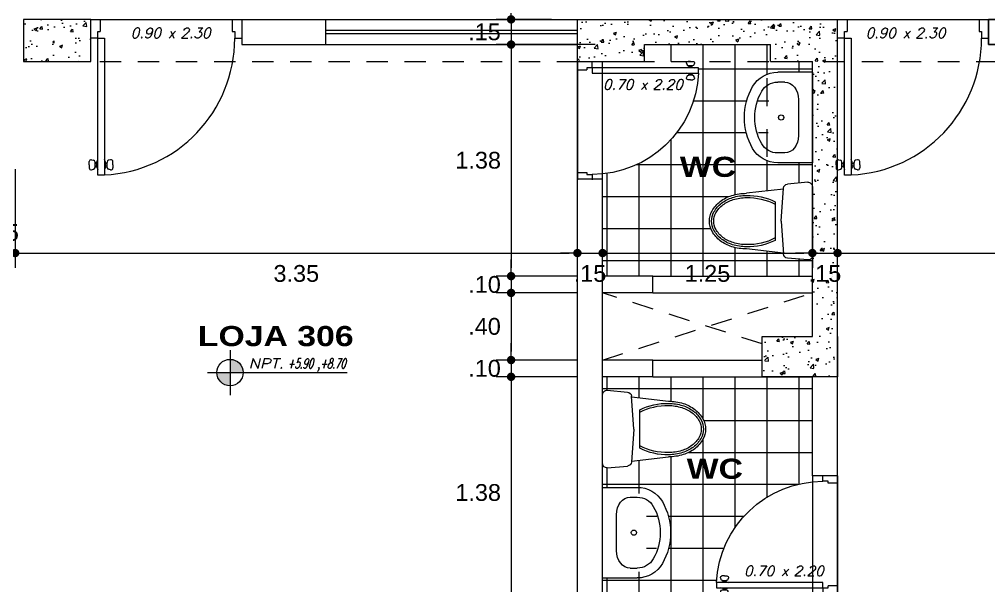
# Model space of a CAD drawing. Header units: millimetres. Extents: x 2178 to 2304, y 1220 to 1359.
# Drawn here: x 2196.1 to 2201.88, y 1232.67 to 1236.05 of the extents above; entities that cross this region are included whole.
import ezdxf
from ezdxf.enums import TextEntityAlignment as Align

# ---------------------------------------------------------------- set-up
doc = ezdxf.new("R2010")
doc.units = ezdxf.units.MM
doc.linetypes.add('HIDDEN', pattern=[9.524999999999999, 6.35, -3.175])
doc.layers.get('0').update_dxf_attribs({"lineweight": 0})
for name, color, linetype, lineweight in [('carpinteria', 12, 'Continuous', 5), ('COTAS', 40, 'Continuous', 20), ('Mobiliario', 52, 'Continuous', 5), ('pisos....', 8, 'Continuous', 5), ('PLUMA 1', 46, 'Continuous', 13), ('PLUMA 7', 10, 'Continuous', 0), ('PLUMA4', 160, 'Continuous', 40), ('PROY', 13, 'HIDDEN', 13), ('TEXTO', 5, 'Continuous', 18), ('TEXTOS', 42, 'Continuous', 13)]:
    doc.layers.add(name, color=color, linetype=linetype, lineweight=lineweight)
doc.styles.add('ARIAL', font='arial.ttf')
doc.styles.add('ARIAL-N', font='arialbd.ttf')
doc.styles.add('SIMPLEX', font='simplex.shx', dxfattribs={"width": 1.2, "oblique": 15})
doc.dimstyles.new('RPM 50', dxfattribs={"dimtxt": 0.1, "dimasz": 0.05, "dimexe": 0.08849999999999973, "dimexo": 0.1535, "dimgap": 0.07099999999999997, "dimtad": 2, "dimtih": 1, "dimtoh": 1, "dimzin": 4, "dimdsep": 46, "dimtxsty": 'ARIAL', "dimblk": 'DOT', "dimcen": 0.4, "dimdle": 0.25, "dimclrd": 8, "dimclre": 8, "dimclrt": 9, "dimadec": 0, "dimazin": 0, "dimtfac": 1, "dimtix": 1, "dimtmove": 0, "dimatfit": 3, "dimldrblk": 'DOT', "dimfxl": 0, "dimlwd": 0, "dimlwe": 0, "dimarcsym": 0})
pattern_1 = [(0, (1020.219781144359, -525.2275111259783), (0, 0.1905), []), (90, (1020.219781144359, -525.2275111259783), (-0.1905, 1.166437552015814e-17), [])]

# ---------------------------------------------------------------- blocks, each defined once
blk = doc.blocks.new('puerta de 0.80')
for p, q in [((0, 0.7578726278069325), (0, 0.8078726278070008)), ((0, 0.05787262780700075), (0, 0.8078726278070008)), ((0.06500000000005457, 0.7578726278069325), (0.06500000000005457, 0.770372627806978)), ((0.06500000000005457, 0.770372627806978), (0.1000000000000227, 0.770372627806978)), ((0.1000000000000227, 0.770372627806978), (0.1000000000000227, 0.8078726278070008)), ((0, 0.7578726278069325), (0.06500000000005457, 0.7578726278069325)), ((0.743372223558481, 0.1131570363396577), (0.7462233707656196, 0.1025164101029077)), ((0.7699992280930701, 0.1257452267906274), (0.753031481821381, 0.1257452267906274)), ((0.7699992280930701, 0.1257452267906274), (0.7869669743646455, 0.1257452267906274)), ((0.7966262326275455, 0.1131570363396577), (0.7937750854204069, 0.1025164101029077)), ((0, 0.007872627806932542), (0, 0.05787262780700075)), ((0, 0.05787262780700075), (0.06500000000005457, 0.05787262780700075)), ((0.06500000000005457, 0.04537262780695528), (0.06500000000005457, 0.05787262780700075)), ((0.1000000000000227, 0.08037262780703713), (0.8250000000000455, 0.08037262780703713)), ((0.1000000000000227, 0.04537262780695528), (0.1000000000000227, 0.08037262780703713)), ((0.7820575276252839, 0.09510460055400927), (0.7558826290285197, 0.09510460055400927)), ((0.7558826290285197, 0.09510460055400927), (0.7579409285608563, 0.09510460055400927)), ((0.7820575276252839, 0.08545825626470105), (0.7558826290285197, 0.08545825626470105)), ((0.762940928560738, 0.09010460055401381), (0.762940928560738, 0.08545825626470105)), ((0.7770575276252885, 0.09010460055401381), (0.7770575276252885, 0.08545825626470105)), ((0.7841158271576205, 0.09510460055400927), (0.7820575276252839, 0.09510460055400927)), ((0.8250000000000455, 0.08037262780703713), (0.8250000000000455, 0.04537262780695528)), ((0.1000000000000227, 0.04537262780695528), (0.06500000000005457, 0.04537262780695528)), ((0.8250000000000455, 0.04537262780695528), (0.1000000000000227, 0.04537262780695528)), ((0.1000000000000227, 0.04537262780695528), (0.1000000000000227, 0.007872627806932542)), ((0.743372223558481, 0.01258821927433473), (0.7462233707656196, 0.02322884551108473)), ((0.7699992280930701, 2.882325134123676e-08), (0.753031481821381, 2.882325134123676e-08)), ((0.7820575276252839, 0.04028699934929136), (0.7558826290285197, 0.04028699934929136)), ((0.7820575276252839, 0.03064065505998315), (0.7558826290285197, 0.03064065505998315)), ((0.7558826290285197, 0.03064065505998315), (0.7579409285608563, 0.03064065505998315)), ((0.762940928560738, 0.0356406550599786), (0.762940928560738, 0.04028699934929136)), ((0.7699992280930701, 2.882325134123676e-08), (0.7869669743646455, 2.882325134123676e-08)), ((0.8250000000000455, 0.04537262780695528), (0.7720000000000482, 0.04537262780695528)), ((0.7770575276252885, 0.0356406550599786), (0.7770575276252885, 0.04028699934929136)), ((0.7841158271576205, 0.03064065505998315), (0.7820575276252839, 0.03064065505998315)), ((0.7966262326275455, 0.01258821927433473), (0.7937750854204069, 0.02322884551108473))]:
    blk.add_line(p, q)
at = {"linetype": 'Continuous', "lineweight": 0}
for p, q in [((0.7558826290285197, 0.08545825626470105), (0.7419099796773025, 0.08037262780692345)), ((0.7820575276252839, 0.08545825626470105), (0.796030176976501, 0.08037262780692345)), ((0.7558826290285197, 0.04028699934929136), (0.7419099796773025, 0.04537262780695528)), ((0.7820575276252839, 0.04028699934929136), (0.796030176976501, 0.04537262780695528))]:
    blk.add_line(p, q, dxfattribs=at)
for centre, radius, start, end in [((0.1000000000000227, 0.04537262780695528), 0.725, 2.767078666097358, 90), ((0.753031481821381, 0.1157452267906365), 0.01, 90, 195.0000000000087), ((0.7869669743646455, 0.1157452267906365), 0.01, 344.9999999999912, 90), ((0.7558826290285197, 0.1051046005540002), 0.01, 195.0000000001698, 270), ((0.7579409285607426, 0.09010460055401381), 0.005, 0, 90), ((0.7820575276252839, 0.09010460055401381), 0.005, 90, 180), ((0.7841158271575068, 0.1051046005540002), 0.01, 270, 344.9999999998302), ((0.753031481821381, 0.01000002882324225), 0.01, 164.9999999999913, 270), ((0.7558826290285197, 0.02064065505999224), 0.01, 90, 164.9999999998302), ((0.7579409285607426, 0.0356406550599786), 0.005, 270, 0), ((0.7820575276252839, 0.0356406550599786), 0.005, 180, 270), ((0.7841158271575068, 0.02064065505999224), 0.01, 15.00000000016984, 90), ((0.7869669743646455, 0.01000002882324225), 0.01, 270, 15.00000000000872)]:
    blk.add_arc(centre, radius, start, end)
blk = doc.blocks.new('P')
at = {"style": 'SIMPLEX', "oblique": 15}
blk.add_text('x', height=0.06, dxfattribs=at).set_placement((-0.01697368369676155, 0.0255492955629677))
blk.add_attdef('L', text='', height=0.06, dxfattribs=at).set_placement((-0.057659880294743, 0.02554929556297481), align=Align.RIGHT)
blk.add_attdef('H', (0.05806964743619147, 0.02554929556297481), '', height=0.06, dxfattribs=at)
blk = doc.blocks.new('LAVATORIO')
at = {"layer": 'PLUMA 1', "linetype": 'Continuous', "lineweight": 20}
for p, q in [((-0.2999934783219942, 0.2071363636785648), (-0.2999934783219942, -0.02195454545901754)), ((-0.2999934783219942, 0.2071363636785648), (0.2999934783219942, 0.2071363636785648)), ((0.2999934783219942, 0.2071363636785648), (0.2999934783219942, -0.02195454545901754)), ((-0.1188260869807323, 0.1148181818415779), (0.1188260869807323, 0.1148181818415779)), ((-0.234782608743501, 0.02386363636850319), (-0.234782608743501, -0.02195454545901754)), ((0.234782608743501, 0.02386363636850319), (0.234782608743501, -0.02195454545901754))]:
    blk.add_line(p, q, dxfattribs=at)
blk.add_circle((0, 0), 0.01750000000356522, dxfattribs=at)
at = {"layer": 'PLUMA 1', "linetype": 'Continuous', "lineweight": 20, "extrusion": (0, 0, -1)}
for centre, major_axis, ratio, start_param, end_param in [((-0.1188260869807323, 0.02386363636850319), (0.1159565217627687, 2.11200665065676e-14), 0.7846746081733931, 3.141592653590338, 4.712388980384833), ((0.1188260869807323, 0.02386363636850319), (-0.1159565217627687, 9.952126509930016e-14), 0.7846746081733929, 1.570796326794223, 3.1415926535887), ((-0.1188521754517069, -0.02195454545901754), (2.795176774598603e-13, 0.1893818215381344), 0.9565217391304283, 3.638567482427635, 4.712388980383277), ((-0.1188521754517069, -0.02195454545901754), (-1.25662522260505e-12, 0.1212000033427651), 0.9565217391302343, 3.638567482442401, 4.712388980394607), ((0.1188521754517069, -0.02195454545901754), (1.256475748923904e-12, 0.1212000033427651), 0.9565217391302343, 1.57079632678498, 2.644617824737187), ((0.1188521754517069, -0.02195454545901754), (-2.791350386132135e-13, 0.1893818215381344), 0.9565217391304283, 1.570796326796306, 2.64461782475195), ((0, 0.2071363636785648), (1.873049312265182e-16, 0.4500000041648561), 0.9565217391303545, 2.644617814432515, 3.638567492747071), ((0, 0.2071363636785648), (-2.207522384136759e-16, 0.3818181859691521), 0.9565217391303741, 2.64461781258921, 3.638567494590378)]:
    blk.add_ellipse(centre, major_axis=major_axis, ratio=ratio, start_param=start_param, end_param=end_param, dxfattribs=at)
blk = doc.blocks.new('A$C17BD6781')
at = {"layer": 'Mobiliario', "linetype": 'Continuous'}
for p, q in [((0.0470258381902795, 0.2024778968581415), (0.07702583819028064, 0.4624778968581325)), ((0.4970258381902681, 0.2024778968581415), (0.467025838190267, 0.4624778968581325)), ((0.2720258381902738, 0.2200000207519395), (0.04046188830088226, 0.2019667219995256)), ((0.1371245447934086, 0.2600000207519599), (0.406927131587139, 0.2600000207519599)), ((0.2720258381902738, 0.2200000207519395), (0.5035897880796654, 0.2019667219995256)), ((2.658856601556181e-08, 0.03271609313324575), (0.01291432294007677, 0.1747733529997788)), ((0.5440516497919816, 0.03271609313324575), (0.5311373534404709, 0.1747733529997788)), ((0.0298768227825974, 2.075196903206233e-08), (0.5141748535979502, 2.075196903206233e-08))]:
    blk.add_line(p, q, dxfattribs=at)
for points in [[(0.467025838190267, 0.4624778968581325, 0.07568148098942781), (0.4514763274974598, 0.564619449634364, 0.08594715031423093), (0.409911660521658, 0.6457161817953931, 0.1060218382171382), (0.3436150782673906, 0.7032144903049868, 0.1264657149685374), (0.2720258381902738, 0.7216159645624032, 0.1264657149685252), (0.2004365981131571, 0.7032144903049868, 0.1060218382171112), (0.1341400158588897, 0.6457161817953931, 0.08594715031425326), (0.09257534888308783, 0.564619449634364, 0.07568148098944026), (0.07702583819028064, 0.4624778968581325, 0.07568148098943636)], [(0.4520258381902806, 0.4624778968581325, 0.0756814809893859), (0.4371558434836231, 0.5601558482174767, 0.08594715031428633), (0.3979260275471859, 0.6366970575473658, 0.1060218382171535), (0.3363817185640983, 0.6900737708649274, 0.1264657149685132), (0.2720258381902738, 0.7066159645624168, 0.1264657149686313), (0.2076699578163925, 0.6900737708648705, 0.1060218382170392), (0.1461256488333618, 0.6366970575473658, 0.08594715031415015), (0.1068958328969813, 0.5601558482175903, 0.07568148098951734), (0.092025838190267, 0.4624778968581325, 0.07568148098951734)], [(0.4370258381902659, 0.4624778968581325, 0.07568148098938046), (0.422835359469758, 0.5556922468005894, 0.08594715031429338), (0.3859403945727138, 0.6276779332993385, 0.1060218382171472), (0.3291483588608344, 0.6769330514248111, 0.1264657149685263), (0.2720258381902738, 0.6916159645624305, 0.1264657149686292), (0.2149033175196564, 0.6769330514248111, 0.1060218382170225), (0.1581112818078338, 0.6276779332993385, 0.08594715031417827), (0.1212163169108464, 0.5556922468007031, 0.07568148098950629), (0.1070258381902818, 0.4624778968581325, 0.07568148098950629)]]:
    blk.add_lwpolyline(points, format="xyb", dxfattribs=at)
for centre, radius, start, end in [((0.5137349313203856, 0.4501454030077241), 0.4218893808016409, 178.3249151335759, 206.7885795011672), ((0.5137349313203856, 0.4501454030077241), 0.4068893808016409, 178.3249151335759, 207.8601275501853), ((0.03031674506016202, 0.4501454030077241), 0.4068893808016409, 332.1398724498131, 1.675084866424104), ((0.03031674506016202, 0.4501454030077241), 0.4218893808016409, 333.2114204988328, 1.675084866424104), ((0.04279111913410816, 0.1720572806184748), 0.03, 94.45298473469602, 174.8055710922652), ((0.5012605572464395, 0.1720572806184748), 0.03, 5.194428907734862, 85.54701526530398), ((0.0298768227825974, 0.03000002075194175), 0.03, 174.8055710922652, 270), ((0.5141748535979502, 0.03000002075194175), 0.03, 270, 5.194428907734862)]:
    blk.add_arc(centre, radius, start, end, dxfattribs=at)
blk = doc.blocks.new('_DOT')
at = {"color": 0, "linetype": 'ByBlock'}
blk.add_line((-0.5, 0), (-1, 0), dxfattribs=at)
at = {"color": 0, "linetype": 'ByBlock', "const_width": 0.5}
blk.add_lwpolyline([(-0.25, 0, 1), (0.25, 0, 1)], format="xyb", close=True, dxfattribs=at)
blk = doc.blocks.new('*D532')
at = {"color": 8, "lineweight": 0}
for p, q in [((2199.032873979435, 1236.098674000262), (2199.032873979435, 1236.148674000262)), ((2199.274498678863, 1236.048674000262), (2198.944373979435, 1236.048674000262)), ((2199.032873979435, 1236.048674000262), (2199.032873979435, 1235.898674000262)), ((2199.532873979435, 1235.898674000262), (2198.944373979435, 1235.898674000262)), ((2199.032873979435, 1235.848674000262), (2199.032873979435, 1235.798674000262))]:
    blk.add_line(p, q, dxfattribs=at)
at = {"layer": 'Defpoints', "color": 0}
for p in [(2199.427998678863, 1236.048674000262), (2199.032873979435, 1235.898674000262), (2199.827998678864, 1235.898674000262)]:
    blk.add_point(p, dxfattribs=at)
at = {"color": 8, "lineweight": 0, "xscale": 0.05, "yscale": 0.05, "zscale": 0.05}
for p, rotation in [((2199.032873979435, 1236.048674000262), 270), ((2199.032873979435, 1235.898674000262), 90)]:
    blk.add_blockref('_DOT', p, dxfattribs=dict(at, rotation=rotation))
at = {"color": 9, "insert": (2198.873913542873, 1235.973674000261), "char_height": 0.1, "attachment_point": 5, "style": 'ARIAL'}
blk.add_mtext('.15', dxfattribs=at)
blk = doc.blocks.new('*D533')
at = {"color": 8, "lineweight": 0}
for p, q in [((2199.532873979435, 1235.898674000262), (2198.944373979435, 1235.898674000262)), ((2199.032873979435, 1235.848674000262), (2199.032873979435, 1234.568674000262)), ((2199.424498678864, 1234.518674000262), (2198.944373979435, 1234.518674000262))]:
    blk.add_line(p, q, dxfattribs=at)
at = {"layer": 'Defpoints', "color": 0}
for p in [(2199.827998678864, 1235.898674000262), (2199.032873979435, 1234.518674000262), (2199.577998678864, 1234.518674000262)]:
    blk.add_point(p, dxfattribs=at)
at = {"color": 8, "lineweight": 0, "xscale": 0.05, "yscale": 0.05, "zscale": 0.05}
for p, rotation in [((2199.032873979435, 1235.898674000262), 90), ((2199.032873979435, 1234.518674000262), 270)]:
    blk.add_blockref('_DOT', p, dxfattribs=dict(at, rotation=rotation))
at = {"color": 9, "insert": (2198.836601128139, 1235.208674000261), "char_height": 0.1, "attachment_point": 5, "style": 'ARIAL'}
blk.add_mtext('1.38', dxfattribs=at)
blk = doc.blocks.new('*D534')
at = {"color": 8, "lineweight": 0}
for p, q in [((2199.032873979435, 1234.568674000262), (2199.032873979435, 1234.618674000262)), ((2199.424498678864, 1234.518674000262), (2198.944373979435, 1234.518674000262)), ((2199.032873979435, 1234.518674000262), (2199.032873979435, 1234.418674000262)), ((2199.424498678864, 1234.418674000262), (2198.944373979435, 1234.418674000262)), ((2199.032873979435, 1234.368674000262), (2199.032873979435, 1234.318674000262))]:
    blk.add_line(p, q, dxfattribs=at)
at = {"layer": 'Defpoints', "color": 0}
for p in [(2199.577998678864, 1234.518674000262), (2199.032873979435, 1234.418674000262), (2199.577998678864, 1234.418674000262)]:
    blk.add_point(p, dxfattribs=at)
at = {"color": 8, "lineweight": 0, "xscale": 0.05, "yscale": 0.05, "zscale": 0.05}
for p, rotation in [((2199.032873979435, 1234.518674000262), 270), ((2199.032873979435, 1234.418674000262), 90)]:
    blk.add_blockref('_DOT', p, dxfattribs=dict(at, rotation=rotation))
at = {"color": 9, "insert": (2198.874459245465, 1234.468674000261), "char_height": 0.1, "attachment_point": 5, "style": 'ARIAL'}
blk.add_mtext('.10', dxfattribs=at)
blk = doc.blocks.new('*D535')
at = {"color": 8, "lineweight": 0}
for p, q in [((2199.424498678864, 1234.418674000262), (2198.944373979435, 1234.418674000262)), ((2199.032873979435, 1234.368674000262), (2199.032873979435, 1234.068674000262)), ((2199.424498678864, 1234.018674000262), (2198.944373979435, 1234.018674000262))]:
    blk.add_line(p, q, dxfattribs=at)
at = {"layer": 'Defpoints', "color": 0}
for p in [(2199.577998678864, 1234.418674000262), (2199.032873979435, 1234.018674000262), (2199.577998678864, 1234.018674000262)]:
    blk.add_point(p, dxfattribs=at)
at = {"color": 8, "lineweight": 0, "xscale": 0.05, "yscale": 0.05, "zscale": 0.05}
for p, rotation in [((2199.032873979435, 1234.418674000262), 90), ((2199.032873979435, 1234.018674000262), 270)]:
    blk.add_blockref('_DOT', p, dxfattribs=dict(at, rotation=rotation))
at = {"color": 9, "insert": (2198.874459245465, 1234.218674000261), "char_height": 0.1, "attachment_point": 5, "style": 'ARIAL'}
blk.add_mtext('.40', dxfattribs=at)
blk = doc.blocks.new('*D536')
at = {"color": 8, "lineweight": 0}
for p, q in [((2199.032873979435, 1234.068674000262), (2199.032873979435, 1234.118674000262)), ((2199.424498678864, 1234.018674000262), (2198.944373979435, 1234.018674000262)), ((2199.032873979435, 1234.018674000262), (2199.032873979435, 1233.918674000262)), ((2199.424498678864, 1233.918674000262), (2198.944373979435, 1233.918674000262)), ((2199.032873979435, 1233.868674000262), (2199.032873979435, 1233.818674000262))]:
    blk.add_line(p, q, dxfattribs=at)
at = {"layer": 'Defpoints', "color": 0}
for p in [(2199.577998678864, 1234.018674000262), (2199.032873979435, 1233.918674000262), (2199.577998678864, 1233.918674000262)]:
    blk.add_point(p, dxfattribs=at)
at = {"color": 8, "lineweight": 0, "xscale": 0.05, "yscale": 0.05, "zscale": 0.05}
for p, rotation in [((2199.032873979435, 1234.018674000262), 270), ((2199.032873979435, 1233.918674000262), 90)]:
    blk.add_blockref('_DOT', p, dxfattribs=dict(at, rotation=rotation))
at = {"color": 9, "insert": (2198.874459245465, 1233.968674000261), "char_height": 0.1, "attachment_point": 5, "style": 'ARIAL'}
blk.add_mtext('.10', dxfattribs=at)
blk = doc.blocks.new('*D607')
at = {"color": 8, "lineweight": 0}
for p, q in [((2199.424498678864, 1233.918674000262), (2198.944373979435, 1233.918674000262)), ((2199.032873979435, 1233.868674000262), (2199.032873979435, 1232.588674000262)), ((2199.424498678864, 1232.538674000262), (2198.944373979435, 1232.538674000262))]:
    blk.add_line(p, q, dxfattribs=at)
at = {"layer": 'Defpoints', "color": 0}
for p in [(2199.577998678864, 1233.918674000262), (2199.032873979435, 1232.538674000262), (2199.577998678864, 1232.538674000262)]:
    blk.add_point(p, dxfattribs=at)
at = {"color": 8, "lineweight": 0, "xscale": 0.05, "yscale": 0.05, "zscale": 0.05}
for p, rotation in [((2199.032873979435, 1233.918674000262), 90), ((2199.032873979435, 1232.538674000262), 270)]:
    blk.add_blockref('_DOT', p, dxfattribs=dict(at, rotation=rotation))
at = {"color": 9, "insert": (2198.836601128139, 1233.228674000261), "char_height": 0.1, "attachment_point": 5, "style": 'ARIAL'}
blk.add_mtext('1.38', dxfattribs=at)
blk = doc.blocks.new('*D636')
at = {"color": 8, "lineweight": 0}
for p, q in [((2196.077998678863, 1235.156174000262), (2196.077998678863, 1234.567674000262)), ((2195.927998678862, 1234.656174000262), (2195.927998678862, 1234.744674000262)), ((2195.877998678862, 1234.656174000262), (2195.827998678863, 1234.656174000262)), ((2195.927998678862, 1234.656174000262), (2196.077998678863, 1234.656174000262)), ((2196.127998678863, 1234.656174000262), (2196.177998678862, 1234.656174000262))]:
    blk.add_line(p, q, dxfattribs=at)
at = {"layer": 'Defpoints', "color": 0}
for p in [(2196.077998678863, 1235.648674000262), (2195.927998678862, 1234.64814089073), (2196.077998678863, 1234.656174000262)]:
    blk.add_point(p, dxfattribs=at)
at = {"color": 8, "lineweight": 0, "xscale": 0.05, "yscale": 0.05, "zscale": 0.05}
blk.add_blockref('_DOT', (2195.927998678862, 1234.656174000262), dxfattribs=at)
at = {"color": 8, "lineweight": 0, "xscale": 0.05, "yscale": 0.05, "zscale": 0.05, "rotation": 180}
blk.add_blockref('_DOT', (2196.077998678863, 1234.656174000262), dxfattribs=at)
at = {"color": 9, "insert": (2196.002998678862, 1234.778231299034), "char_height": 0.1, "attachment_point": 5, "style": 'ARIAL'}
blk.add_mtext('.15', dxfattribs=at)
blk = doc.blocks.new('*D637')
at = {"color": 8, "lineweight": 0}
for p, q in [((2196.077998678863, 1235.156174000262), (2196.077998678863, 1234.567674000262)), ((2199.427998678862, 1234.656174000262), (2199.427998678862, 1234.744674000262)), ((2196.127998678863, 1234.656174000262), (2199.377998678862, 1234.656174000262))]:
    blk.add_line(p, q, dxfattribs=at)
at = {"layer": 'Defpoints', "color": 0}
for p in [(2196.077998678863, 1235.648674000262), (2199.427998678862, 1234.656174000262), (2199.427998678862, 1234.656174000262)]:
    blk.add_point(p, dxfattribs=at)
at = {"color": 8, "lineweight": 0, "xscale": 0.05, "yscale": 0.05, "zscale": 0.05, "rotation": 180}
blk.add_blockref('_DOT', (2196.077998678863, 1234.656174000262), dxfattribs=at)
at = {"color": 8, "lineweight": 0, "xscale": 0.05, "yscale": 0.05, "zscale": 0.05}
blk.add_blockref('_DOT', (2199.427998678862, 1234.656174000262), dxfattribs=at)
at = {"color": 9, "insert": (2197.752998678862, 1234.534082595078), "char_height": 0.1, "attachment_point": 5, "style": 'ARIAL'}
blk.add_mtext('3.35', dxfattribs=at)
blk = doc.blocks.new('*D638')
at = {"color": 8, "lineweight": 0}
for p, q in [((2199.427998678862, 1234.656174000262), (2199.427998678862, 1234.744674000262)), ((2199.577998678863, 1234.656174000262), (2199.577998678863, 1234.744674000262)), ((2199.377998678862, 1234.656174000262), (2199.327998678863, 1234.656174000262)), ((2199.427998678862, 1234.656174000262), (2199.577998678863, 1234.656174000262)), ((2199.627998678863, 1234.656174000262), (2199.677998678863, 1234.656174000262))]:
    blk.add_line(p, q, dxfattribs=at)
at = {"layer": 'Defpoints', "color": 0}
for p in [(2199.427998678862, 1234.656174000262), (2199.577998678863, 1234.656174000262), (2199.577998678863, 1234.656174000262)]:
    blk.add_point(p, dxfattribs=at)
at = {"color": 8, "lineweight": 0, "xscale": 0.05, "yscale": 0.05, "zscale": 0.05}
blk.add_blockref('_DOT', (2199.427998678862, 1234.656174000262), dxfattribs=at)
at = {"color": 8, "lineweight": 0, "xscale": 0.05, "yscale": 0.05, "zscale": 0.05, "rotation": 180}
blk.add_blockref('_DOT', (2199.577998678863, 1234.656174000262), dxfattribs=at)
at = {"color": 9, "insert": (2199.502998678863, 1234.53411670149), "char_height": 0.1, "attachment_point": 5, "style": 'ARIAL'}
blk.add_mtext('.15', dxfattribs=at)
blk = doc.blocks.new('*D639')
at = {"color": 8, "lineweight": 0}
for p, q in [((2200.827998678863, 1235.040263949852), (2200.827998678863, 1234.567674000262)), ((2199.577998678863, 1234.656174000262), (2199.577998678863, 1234.744674000262)), ((2199.627998678863, 1234.656174000262), (2200.777998678862, 1234.656174000262))]:
    blk.add_line(p, q, dxfattribs=at)
at = {"layer": 'Defpoints', "color": 0}
for p in [(2200.827998678863, 1235.193763949851), (2199.577998678863, 1234.656174000262), (2200.827998678863, 1234.656174000262)]:
    blk.add_point(p, dxfattribs=at)
at = {"color": 8, "lineweight": 0, "xscale": 0.05, "yscale": 0.05, "zscale": 0.05, "rotation": 180}
blk.add_blockref('_DOT', (2199.577998678863, 1234.656174000262), dxfattribs=at)
at = {"color": 8, "lineweight": 0, "xscale": 0.05, "yscale": 0.05, "zscale": 0.05}
blk.add_blockref('_DOT', (2200.827998678863, 1234.656174000262), dxfattribs=at)
at = {"color": 9, "insert": (2200.202998678863, 1234.53411670149), "char_height": 0.1, "attachment_point": 5, "style": 'ARIAL'}
blk.add_mtext('1.25', dxfattribs=at)
blk = doc.blocks.new('*D640')
at = {"color": 8, "lineweight": 0}
for p, q in [((2200.827998678863, 1235.040263949852), (2200.827998678863, 1234.567674000262)), ((2200.977998678863, 1234.656174000262), (2200.977998678863, 1234.744674000262)), ((2200.777998678863, 1234.656174000262), (2200.727998678863, 1234.656174000262)), ((2200.827998678863, 1234.656174000262), (2200.977998678863, 1234.656174000262)), ((2201.027998678863, 1234.656174000262), (2201.077998678863, 1234.656174000262))]:
    blk.add_line(p, q, dxfattribs=at)
at = {"layer": 'Defpoints', "color": 0}
for p in [(2200.827998678863, 1235.193763949851), (2200.977998678863, 1234.656174000262), (2200.977998678863, 1234.548485396509)]:
    blk.add_point(p, dxfattribs=at)
at = {"color": 8, "lineweight": 0, "xscale": 0.05, "yscale": 0.05, "zscale": 0.05}
blk.add_blockref('_DOT', (2200.827998678863, 1234.656174000262), dxfattribs=at)
at = {"color": 8, "lineweight": 0, "xscale": 0.05, "yscale": 0.05, "zscale": 0.05, "rotation": 180}
blk.add_blockref('_DOT', (2200.977998678863, 1234.656174000262), dxfattribs=at)
at = {"color": 9, "insert": (2200.902998678863, 1234.53411670149), "char_height": 0.1, "attachment_point": 5, "style": 'ARIAL'}
blk.add_mtext('.15', dxfattribs=at)
blk = doc.blocks.new('*D641')
at = {"color": 8, "lineweight": 0}
for p, q in [((2200.977998678863, 1234.656174000262), (2200.977998678863, 1234.744674000262)), ((2206.027998678862, 1234.656174000262), (2206.027998678862, 1234.744674000262)), ((2201.027998678863, 1234.656174000262), (2205.977998678862, 1234.656174000262))]:
    blk.add_line(p, q, dxfattribs=at)
at = {"layer": 'Defpoints', "color": 0}
for p in [(2206.027998678862, 1234.656174000262), (2206.027998678862, 1234.656174000262), (2200.977998678863, 1234.548485396509)]:
    blk.add_point(p, dxfattribs=at)
at = {"color": 8, "lineweight": 0, "xscale": 0.05, "yscale": 0.05, "zscale": 0.05, "rotation": 180}
blk.add_blockref('_DOT', (2200.977998678863, 1234.656174000262), dxfattribs=at)
at = {"color": 8, "lineweight": 0, "xscale": 0.05, "yscale": 0.05, "zscale": 0.05}
blk.add_blockref('_DOT', (2206.027998678862, 1234.656174000262), dxfattribs=at)
at = {"color": 9, "insert": (2203.502998678862, 1234.778231299034), "char_height": 0.1, "attachment_point": 5, "style": 'ARIAL'}
blk.add_mtext('5.05', dxfattribs=at)
blk = doc.blocks.new('N')
at = {"linetype": 'Continuous'}
h = blk.add_hatch(color=256, dxfattribs=at)
h.paths.add_polyline_path([(0, 0.1000000000000085), (0, 0), (0.1000000000000014, 0, 0.4142135623730981)])
h.paths.add_polyline_path([(-0.1000000000000014, 0, 0.4142135623730981), (0, -0.1000000000000085), (0, 0)])
for points in [[(0, 0.1700000000000017), (0, -0.1700000000000017)], [(-0.1700000000000017, 0), (0.8870854846603891, 0)]]:
    blk.add_lwpolyline(points)
blk.add_circle((0, 0), 0.1)
at = {"color": 64, "style": 'SIMPLEX', "oblique": 15, "width": 1.2}
blk.add_text('NPT.', height=0.075, dxfattribs=at).set_placement((0.1397908554024241, 0.03140925992012455))
at = {"color": 64, "style": 'SIMPLEX', "oblique": 15, "width": 1.062312430358449}
blk.add_attdef('NIV', text='', height=0.075, dxfattribs=at).set_placement((0.434891932751043, 0.03140925992012455), (0.8749927967566862, 0.03140925992012455), align=Align.FIT)

msp = doc.modelspace()

# ---------------------------------------------------------------- hatches: boundary and pattern name
h = msp.add_hatch()
h.set_pattern_fill('AR-CONC', color=256, scale=0.001)
h.set_pattern_definition([(49.99999999999999, (1027.094781144359, -534.8775111259781), (0.182184668996004, -0.01593908553890309), [0.01905, -0.20955]), (355, (1027.094781144359, -534.8775111259781), (-0.03524342142496934, 0.1910568452390352), [0.01524, -0.16764058417]), (100.4514447, (1027.109963151359, -534.878839379478), (0.1469412470903533, 0.1751177519121951), [0.01619000879999997, -0.1780902445999998]), (46.18420000000001, (1027.094781144359, -534.8267111259781), (0.2710790408921299, -0.04204232793272715), [0.028575, -0.314325]), (96.63555760999992, (1027.117371044359, -534.8302146259782), (0.237404134051503, 0.2474261245977215), [0.02428502314, -0.26713560816]), (351.1841511700001, (1027.094781144359, -534.8267111259781), (0.237404134064977, 0.2474261245855326), [0.02285996707, -0.25145973192]), (21, (1027.120181144359, -534.8394111259781), (0.1516143912691325, -0.1022651981870876), [0.01905, -0.20955]), (326.0000000000001, (1027.120181144359, -534.8394111259781), (0.06180202834764707, 0.1841879661223193), [0.01524, -0.16764]), (71.45144499999999, (1027.132815676959, -534.847933225878), (0.2134164192787162, 0.08192276888590524), [0.0161900088, -0.1780899376]), (37.50000000000001, (1027.094781144359, -534.8775111259781), (0.003088603250591816, 0.0845550388731531), [0, -0.165608, 0, -0.17018, 0, -0.168275]), (7.499999999999999, (1027.094781144359, -534.8775111259781), (0.06681966251030574, 0.1001805748181195), [0, -0.09702799999999999, 0, -0.161798, 0, -0.06413500000000001]), (327.5, (1027.038139144359, -534.8775111259781), (0.1355905951668714, -0.005728743992673458), [0, -0.0635, 0, -0.19812, 0, -0.26289]), (317.5, (1027.012739144359, -534.8775111259781), (0.148129181386018, 0.02542649103333302), [0, -0.08255, 0, -0.131572, 0, -0.18669])])
h.paths.add_polyline_path([(2196.127998678862, 1235.798674000262), (2196.527998678863, 1235.798674000262), (2196.527998678863, 1236.048674000262), (2196.127998678862, 1236.048674000262)])
h = msp.add_hatch()
h.set_pattern_fill('AR-CONC', color=256, scale=0.001)
h.set_pattern_definition([(49.99999999999999, (1020.219781144359, -525.2275111259783), (0.182184668996004, -0.01593908553890309), [0.01905, -0.20955]), (355, (1020.219781144359, -525.2275111259783), (-0.03524342142496934, 0.1910568452390352), [0.01524, -0.16764058417]), (100.4514447, (1020.234963151359, -525.2288393794784), (0.1469412470903533, 0.1751177519121951), [0.01619000879999999, -0.1780902445999999]), (46.18420000000001, (1020.219781144359, -525.1767111259783), (0.2710790408921299, -0.04204232793272715), [0.028575, -0.314325]), (96.63555760999992, (1020.242371044359, -525.1802146259784), (0.237404134051503, 0.2474261245977215), [0.02428502314, -0.26713560816]), (351.1841511700001, (1020.219781144359, -525.1767111259783), (0.237404134064977, 0.2474261245855326), [0.02285996707, -0.25145973192]), (21, (1020.245181144359, -525.1894111259783), (0.1516143912691325, -0.1022651981870876), [0.01905, -0.20955]), (326.0000000000001, (1020.245181144359, -525.1894111259783), (0.06180202834764707, 0.1841879661223193), [0.01524, -0.16764]), (71.45144499999999, (1020.257815676959, -525.1979332258782), (0.2134164192787162, 0.08192276888590524), [0.0161900088, -0.1780899376]), (37.50000000000001, (1020.219781144359, -525.2275111259783), (0.003088603250591816, 0.0845550388731531), [0, -0.165608, 0, -0.17018, 0, -0.168275]), (7.499999999999999, (1020.219781144359, -525.2275111259783), (0.06681966251030574, 0.1001805748181195), [0, -0.09702799999999999, 0, -0.161798, 0, -0.06413500000000001]), (327.5, (1020.163139144359, -525.2275111259783), (0.1355905951668714, -0.005728743992673458), [0, -0.0635, 0, -0.19812, 0, -0.26289]), (317.5, (1020.137739144359, -525.2275111259783), (0.148129181386018, 0.02542649103333302), [0, -0.08255, 0, -0.131572, 0, -0.18669])])
h.paths.add_polyline_path([(2200.527998678863, 1234.158674000262), (2200.527998678863, 1233.918674000262), (2200.977998678863, 1233.918674000262), (2200.977998678863, 1236.048674000262), (2199.427998678862, 1236.048674000262), (2199.427998678862, 1235.798674000262), (2199.827998678863, 1235.798674000262), (2199.827998678863, 1235.898674000262), (2200.577998678863, 1235.898674000262), (2200.577998678863, 1235.798674000262), (2200.827998678863, 1235.798674000262), (2200.827998678863, 1234.158674000262)])
at = {"layer": 'pisos....'}
h = msp.add_hatch(dxfattribs=at)
h.set_pattern_fill('NET', color=256, scale=0.06)
h.set_pattern_definition([(0, (1020.219781144359, -498.5161192581334), (0, 0.1905), []), (90, (1020.219781144359, -498.5161192581334), (-0.1905, 1.166437552015814e-17), [])])
edge = h.paths.add_edge_path()
edge.add_line((2195.927998678862, 1235.648674000262), (2195.827998678863, 1235.648674000262))
edge.add_line((2195.827998678863, 1235.648674000262), (2195.827998678863, 1235.898674000262))
edge.add_line((2195.827998678863, 1235.898674000262), (2195.795186178862, 1235.898674000262))
edge.add_line((2195.795186178862, 1235.898674000262), (2195.795186178862, 1235.399502768044))
edge.add_line((2195.795186178862, 1235.399502768044), (2195.799636103763, 1235.387276699862))
edge.add_line((2195.799636103763, 1235.387276699862), (2195.799636103763, 1235.381100687771))
edge.add_line((2195.799636103763, 1235.381100687771), (2195.803701655016, 1235.381100687771))
edge.add_arc((2195.803826081734, 1235.385473918041), 0.00437499999998181, 268.370265780623, 368.0578173602636)
edge.add_arc((2195.816826655016, 1235.387276699862), 0.008750000000019478, 104.99999999959769, 187.8133290253296, ccw=False)
edge.add_line((2195.814561988372, 1235.395728550842), (2195.823872536329, 1235.398223304648))
edge.add_arc((2195.826137202973, 1235.389771453668), 0.008749999999939017, 0, 105.0000000010358, ccw=False)
edge.add_line((2195.834887202973, 1235.389771453668), (2195.834887202973, 1235.37492467568))
edge.add_line((2195.834887202973, 1235.37492467568), (2195.834887202973, 1235.360077897693))
edge.add_arc((2195.826137202973, 1235.360077897693), 0.008749999999939013, -105.00000000103591, 0, ccw=False)
edge.add_line((2195.823872536329, 1235.351626046713), (2195.814561988372, 1235.354120800519))
edge.add_arc((2195.816826655016, 1235.362572651499), 0.008750000000019478, 180, 255.00000000040228, ccw=False)
edge.add_line((2195.808076655016, 1235.362572651499), (2195.808076655016, 1235.36437366359))
edge.add_arc((2195.803701655016, 1235.36437366359), 0.00437499999998181, 0, 90)
edge.add_line((2195.803701655016, 1235.36874866359), (2195.799636103763, 1235.36874866359))
edge.add_line((2195.799636103763, 1235.36874866359), (2195.799636103763, 1235.36437366359))
edge.add_line((2195.799636103763, 1235.36437366359), (2195.795186178862, 1235.352147595407))
edge.add_line((2195.795186178862, 1235.352147595407), (2195.795186178862, 1235.326799000262))
edge.add_line((2195.795186178862, 1235.326799000262), (2195.764561178862, 1235.326799000262))
edge.add_line((2195.764561178862, 1235.326799000262), (2195.764561178862, 1235.327538655604))
edge.add_arc((2195.795186178862, 1235.961174000262), 0.6343750000001275, 185.654076661179, 267.2329213338944, ccw=False)
edge.add_line((2195.163897504304, 1235.898674000262), (2195.127998678862, 1235.898674000262))
edge.add_line((2195.127998678862, 1235.898674000262), (2194.727998678862, 1235.898674000262))
edge.add_line((2194.727998678863, 1235.898674000262), (2194.727998678863, 1235.813816454434))
edge.add_line((2194.727998678863, 1235.813816454434), (2194.934329096597, 1235.813816454434))
edge.add_ellipse((2194.934180497086, 1235.650789281851), major_axis=(0.170443639384357, 2.499081723458499e-13), ratio=0.956521739130593, start_angle=388.4745602166176, end_angle=449.9999999999196, ccw=False)
edge.add_ellipse((2194.727998678863, 1235.543822323944), major_axis=(0.4050000037482276, 4.744386080289655e-16), ratio=0.9565217391312869, start_angle=331.5254391921268, end_angle=388.4745608078731, ccw=False)
edge.add_ellipse((2194.934180497086, 1235.436855366038), major_axis=(-0.1704436393843569, 2.49983864526988e-13), ratio=0.9565217391305934, start_angle=90.00000000008032, end_angle=151.5254397833825, ccw=False)
edge.add_line((2194.934329096596, 1235.273828193454), (2194.727998678862, 1235.273828193454))
edge.add_line((2194.727998678863, 1235.273828193454), (2194.727998678863, 1235.106304814182))
edge.add_arc((2194.753498678862, 1235.106304814182), 0.02549999999999673, 84.80557109245018, 180, ccw=False)
edge.add_line((2194.755807340386, 1235.131700090947), (2194.876556011272, 1235.120722939048))
edge.add_arc((2194.874247349749, 1235.095327662283), 0.0255000000000944, 4.452984734869972, 84.80557109245018, ccw=False)
edge.add_line((2194.899670374923, 1235.097307508491), (2194.900104873553, 1235.091728151085))
edge.add_line((2194.900104873553, 1235.091728151085), (2195.121104873553, 1235.066228151085))
edge.add_arc((2195.121104873553, 1234.774467154466), 0.2917609966197344, 72.68808428468321, 90, ccw=False)
edge.add_arc((2195.140383886587, 1234.836319630119), 0.2269735820391569, 53.0387361203023, 72.6880842846931, ccw=False)
edge.add_arc((2195.169909326554, 1234.875556376074), 0.1778688588609801, 28.830754682001725, 53.03873612029099, ccw=False)
edge.add_arc((2195.215184284085, 1234.900478151085), 0.1261879470160389, 1.0328449207008816e-10, 28.830754682044528, ccw=False)
edge.add_arc((2195.215184284086, 1234.900478151086), 0.1261879470156083, 331.1692453185479, 359.9999999998968, ccw=False)
edge.add_arc((2195.169909326554, 1234.925399926097), 0.177868858861434, 306.9612638786394, 331.169245318531, ccw=False)
edge.add_arc((2195.140383886587, 1234.964636672051), 0.2269735820387949, 287.3119157158136, 306.96126387858436, ccw=False)
edge.add_arc((2195.121104873553, 1235.026489147705), 0.291760996619687, 270, 287.31191571585214, ccw=False)
edge.add_line((2195.121104873553, 1234.734728151085), (2194.900104873553, 1234.709228151085))
edge.add_line((2194.900104873553, 1234.709228151085), (2194.899670374923, 1234.703648793679))
edge.add_arc((2194.874247349749, 1234.705628639888), 0.0255000000000944, 275.19442890754976, 355.5470152651299, ccw=False)
edge.add_line((2194.876556011273, 1234.680233363123), (2194.755807340386, 1234.669256211224))
edge.add_arc((2194.753498678862, 1234.694651487989), 0.02549999999999673, 180, 275.19442890754976, ccw=False)
edge.add_line((2194.727998678863, 1234.694651487989), (2194.727998678863, 1234.538674000262))
edge.add_line((2194.727998678863, 1234.538674000262), (2195.627998678863, 1234.538674000262))
edge.add_line((2195.627998678862, 1234.538674000262), (2195.927998678862, 1234.538674000262))
edge.add_line((2195.927998678862, 1234.538674000262), (2195.927998678862, 1235.648674000262))
h.paths.add_polyline_path([(2195.877350657034, 1234.674274955241), (2196.121552566993, 1234.674274955241), (2196.121552566993, 1234.880345896579), (2195.877350657034, 1234.880345896579)], flags=9)
h = msp.add_hatch(dxfattribs=at)
h.set_pattern_fill('NET', color=256, scale=0.06)
h.set_pattern_definition(pattern_1)
edge = h.paths.add_edge_path()
edge.add_ellipse((2200.621816860639, 1235.356791122435), major_axis=(0.170443639384357, 2.499081723458499e-13), ratio=0.956521739130593, start_angle=208.4745602166176, end_angle=269.9999999999196, ccw=False)
edge.add_ellipse((2200.827998678863, 1235.463758080341), major_axis=(0.4050000037482276, 4.744386080289655e-16), ratio=0.9565217391312869, start_angle=151.5254391921268, end_angle=208.4745608078731, ccw=False)
edge.add_ellipse((2200.621816860639, 1235.570725038248), major_axis=(-0.1704436393843569, 2.49983864526988e-13), ratio=0.9565217391305934, start_angle=270.0000000000804, end_angle=331.52543978338247, ccw=False)
edge.add_line((2200.621691150976, 1235.733752210831), (2200.827998678863, 1235.733752210831))
edge.add_line((2200.827998678863, 1235.733752210831), (2200.827998678863, 1235.798674000262))
edge.add_line((2200.827998678863, 1235.798674000262), (2200.577998678863, 1235.798674000262))
edge.add_line((2200.577998678863, 1235.798674000262), (2200.116594781432, 1235.798673975042))
edge.add_arc((2200.116594781432, 1235.789923975042), 0.008749999999939015, -15.000000001035914, 90, ccw=False)
edge.add_line((2200.125046632412, 1235.787659308397), (2200.122551878605, 1235.77834876044))
edge.add_arc((2200.114100027626, 1235.780613427084), 0.00875000000001948, 270, 345.0000000004023, ccw=False)
edge.add_line((2200.114100027626, 1235.771863427084), (2200.112299015535, 1235.771863427084))
edge.add_arc((2200.112299015535, 1235.767488427084), 0.00437499999998181, 90, 180)
edge.add_line((2200.107924015535, 1235.767488427084), (2200.107924015535, 1235.763422875831))
edge.add_line((2200.107924015535, 1235.763422875831), (2200.112299015535, 1235.763422875831))
edge.add_line((2200.112299015535, 1235.763422875831), (2200.149873678863, 1235.758972950931))
edge.add_line((2200.149873678863, 1235.758972950931), (2200.149873678863, 1235.728347950931))
edge.add_line((2200.149873678863, 1235.728347950931), (2200.149134023521, 1235.728347950931))
edge.add_arc((2199.515498678863, 1235.758972950931), 0.6343750000001275, 275.65407666117903, 357.2329213338944, ccw=False)
edge.add_line((2199.577998678863, 1235.127684276373), (2199.577998678863, 1235.098674000262))
edge.add_line((2199.577998678863, 1235.098674000262), (2199.577998678863, 1234.518674000262))
edge.add_line((2199.577998678863, 1234.518674000262), (2199.877998678863, 1234.518674000262))
edge.add_line((2199.877998678863, 1234.518674000262), (2200.827998678863, 1234.518674000262))
edge.add_line((2200.827998678863, 1234.518674000262), (2200.827998678863, 1234.640669246052))
edge.add_arc((2200.802498678863, 1234.640669246052), 0.02549999999999673, -95.19442890754982, 0, ccw=False)
edge.add_line((2200.800190017339, 1234.615273969287), (2200.679441346452, 1234.626251121186))
edge.add_arc((2200.681750007976, 1234.651646397951), 0.0255000000000944, 184.4529847348701, 264.80557109245024, ccw=False)
edge.add_line((2200.656326982802, 1234.649666551742), (2200.655892484172, 1234.655245909148))
edge.add_line((2200.655892484172, 1234.655245909148), (2200.434892484172, 1234.680745909148))
edge.add_arc((2200.434892484172, 1234.972506905768), 0.2917609966197345, 252.6880842846832, 270, ccw=False)
edge.add_arc((2200.415613471138, 1234.910654430114), 0.2269735820391569, 233.0387361203023, 252.6880842846931, ccw=False)
edge.add_arc((2200.38608803117, 1234.87141768416), 0.1778688588609802, 208.8307546820017, 233.038736120291, ccw=False)
edge.add_arc((2200.34081307364, 1234.846495909149), 0.1261879470160389, 180.0000000001032, 208.8307546820445, ccw=False)
edge.add_arc((2200.340813073639, 1234.846495909148), 0.1261879470156083, 151.1692453185479, 179.9999999998968, ccw=False)
edge.add_arc((2200.386088031171, 1234.821574134137), 0.177868858861434, 126.9612638786393, 151.169245318531, ccw=False)
edge.add_arc((2200.415613471137, 1234.782337388182), 0.2269735820387949, 107.3119157158136, 126.9612638785843, ccw=False)
edge.add_arc((2200.434892484172, 1234.720484912529), 0.291760996619687, 90, 107.31191571585211, ccw=False)
edge.add_line((2200.434892484172, 1235.012245909148), (2200.655892484172, 1235.037745909148))
edge.add_line((2200.655892484172, 1235.037745909148), (2200.656326982802, 1235.043325266554))
edge.add_arc((2200.681750007976, 1235.041345420346), 0.0255000000000944, 95.19442890754982, 175.5470152651299, ccw=False)
edge.add_line((2200.679441346452, 1235.066740697111), (2200.800190017339, 1235.07771784901))
edge.add_arc((2200.802498678863, 1235.052322572245), 0.02549999999999673, 0, 95.19442890754982, ccw=False)
edge.add_line((2200.827998678863, 1235.052322572245), (2200.827998678863, 1235.193763949851))
edge.add_line((2200.827998678863, 1235.193763949851), (2200.621691150976, 1235.193763949851))
h.paths.add_polyline_path([(2200.577998678863, 1235.898674000262), (2199.827998678863, 1235.898674000262), (2199.827998678863, 1235.798674000262), (2200.577998678863, 1235.798674000262)])
h = msp.add_hatch(dxfattribs=at)
h.set_pattern_fill('NET', color=256, scale=0.06)
h.set_pattern_definition(pattern_1)
edge = h.paths.add_edge_path()
edge.add_line((2200.827998678863, 1233.918674000262), (2200.527998678863, 1233.918674000262))
edge.add_line((2200.527998678863, 1233.918674000262), (2199.877998678863, 1233.918674000262))
edge.add_line((2199.877998678863, 1233.918674000262), (2199.577998678863, 1233.918674000262))
edge.add_line((2199.577998678863, 1233.918674000262), (2199.577998678863, 1233.813138726276))
edge.add_arc((2199.603498678863, 1233.813138726276), 0.02549999999999673, 84.80557109245018, 180, ccw=False)
edge.add_line((2199.605807340386, 1233.838534003041), (2199.726556011273, 1233.827556851142))
edge.add_arc((2199.724247349749, 1233.802161574377), 0.0255000000000944, 4.452984734869972, 84.80557109245018, ccw=False)
edge.add_line((2199.749670374923, 1233.804141420586), (2199.750104873553, 1233.79856206318))
edge.add_line((2199.750104873553, 1233.79856206318), (2199.971104873553, 1233.77306206318))
edge.add_arc((2199.971104873553, 1233.48130106656), 0.2917609966197344, 72.68808428468321, 90, ccw=False)
edge.add_arc((2199.990383886587, 1233.543153542214), 0.2269735820391569, 53.0387361203023, 72.6880842846931, ccw=False)
edge.add_arc((2200.019909326555, 1233.582390288168), 0.1778688588609801, 28.830754682001725, 53.03873612029099, ccw=False)
edge.add_arc((2200.065184284086, 1233.607312063179), 0.1261879470160388, 1.0328449207008816e-10, 28.830754682044528, ccw=False)
edge.add_arc((2200.065184284086, 1233.60731206318), 0.1261879470156083, 331.1692453185479, 359.9999999998968, ccw=False)
edge.add_arc((2200.019909326554, 1233.632233838191), 0.177868858861434, 306.9612638786394, 331.169245318531, ccw=False)
edge.add_arc((2199.990383886588, 1233.671470584146), 0.2269735820387949, 287.3119157158136, 306.96126387858436, ccw=False)
edge.add_arc((2199.971104873553, 1233.733323059799), 0.2917609966196871, 270, 287.31191571585214, ccw=False)
edge.add_line((2199.971104873553, 1233.44156206318), (2199.750104873553, 1233.41606206318))
edge.add_line((2199.750104873553, 1233.41606206318), (2199.749670374923, 1233.410482705774))
edge.add_arc((2199.724247349749, 1233.412462551982), 0.0255000000000944, 275.19442890754976, 355.5470152651299, ccw=False)
edge.add_line((2199.726556011273, 1233.387067275217), (2199.605807340386, 1233.376090123318))
edge.add_arc((2199.603498678863, 1233.401485400083), 0.02549999999999673, 180, 275.19442890754976, ccw=False)
edge.add_line((2199.577998678863, 1233.401485400083), (2199.577998678863, 1233.260044022476))
edge.add_line((2199.577998678863, 1233.260044022476), (2199.784340539873, 1233.260044022476))
edge.add_ellipse((2199.784180497087, 1233.097016849893), major_axis=(0.170443639384357, 2.499081723458499e-13), ratio=0.956521739130593, start_angle=388.4745602166176, end_angle=449.9999999999196, ccw=False)
edge.add_ellipse((2199.577998678863, 1232.990049891987), major_axis=(0.4050000037482276, 4.744386080289655e-16), ratio=0.9565217391312869, start_angle=331.5254391921268, end_angle=388.4745608078731, ccw=False)
edge.add_ellipse((2199.784180497087, 1232.88308293408), major_axis=(-0.1704436393843569, 2.49983864526988e-13), ratio=0.9565217391305934, start_angle=90.00000000008032, end_angle=151.5254397833825, ccw=False)
edge.add_line((2199.784340539873, 1232.720055761497), (2199.577998678863, 1232.720055761497))
edge.add_line((2199.577998678863, 1232.720055761497), (2199.577998678863, 1232.628674000262))
edge.add_line((2199.577998678863, 1232.628674000262), (2200.280852874105, 1232.628674000262))
edge.add_arc((2200.289402576293, 1232.630535476151), 0.008749999999939013, 164.9999999989642, 192.2829777164469, ccw=False)
edge.add_line((2200.280950725313, 1232.632800142796), (2200.28344547912, 1232.642110690753))
edge.add_arc((2200.2918973301, 1232.639846024108), 0.008750000000019478, 90, 165.0000000004023, ccw=False)
edge.add_line((2200.2918973301, 1232.648596024108), (2200.293698342191, 1232.648596024108))
edge.add_arc((2200.293698342191, 1232.652971024108), 0.00437499999998181, 270, 360)
edge.add_line((2200.29807334219, 1232.652971024108), (2200.29807334219, 1232.657036575361))
edge.add_line((2200.29807334219, 1232.657036575361), (2200.293698342191, 1232.657036575361))
edge.add_line((2200.293698342191, 1232.657036575361), (2200.281472274008, 1232.661486500262))
edge.add_line((2200.281472274008, 1232.661486500262), (2200.256123678862, 1232.661486500262))
edge.add_line((2200.256123678862, 1232.661486500262), (2200.256123678862, 1232.692111500262))
edge.add_line((2200.256123678862, 1232.692111500262), (2200.256863334204, 1232.692111500262))
edge.add_arc((2200.890498678863, 1232.661486500262), 0.6343750000001276, 95.65407666117898, 177.2329213338944, ccw=False)
edge.add_line((2200.827998678863, 1233.29277517482), (2200.827998678863, 1233.328674000262))
edge.add_line((2200.827998678863, 1233.328674000262), (2200.827998678863, 1233.918674000262))
h.paths.add_polyline_path([(2200.527998678863, 1232.628674000262), (2200.327645834457, 1232.628674000262, -0.3527296216673708), (2200.319096132269, 1232.621785476151), (2200.304249354281, 1232.621785476151), (2200.289402576293, 1232.621785476151, -0.3527296216673708), (2200.280852874105, 1232.628674000262), (2199.577998678863, 1232.628674000262), (2199.577998678863, 1232.538674000262), (2200.527998678863, 1232.538674000262)])

# ---------------------------------------------------------------- linework, layer by layer
for points in [[(2196.527998678863, 1236.048674000262), (2197.527998678863, 1236.048674000262)], [(2197.927998678862, 1236.048674000262), (2199.427998678862, 1236.048674000262)], [(2199.427998678862, 1235.898674000262), (2199.427998678862, 1236.048674000262)], [(2200.977998678863, 1236.048674000262), (2201.977998678863, 1236.048674000262)], [(2201.877998678863, 1236.048674000262), (2201.877998678863, 1235.898674000262), (2205.452998678862, 1235.898674000262)], [(2205.452998678862, 1236.048674000262), (2201.877998678863, 1236.048674000262)], [(2197.927998678862, 1235.983674000262), (2199.427998678862, 1235.983674000262)], [(2197.927998678862, 1235.963674000262), (2199.427998678862, 1235.963674000262)], [(2197.927998678862, 1235.898674000262), (2199.427998678862, 1235.898674000262)], [(2199.427998678862, 1235.098674000262), (2199.427998678862, 1235.798674000262)], [(2199.577998678863, 1235.098674000262), (2199.577998678863, 1235.798674000262)], [(2199.877998678863, 1234.518674000262), (2199.577998678863, 1234.518674000262)], [(2199.877998678863, 1234.418674000262), (2199.577998678863, 1234.418674000262)], [(2199.877998678863, 1234.018674000262), (2199.577998678863, 1234.018674000262)], [(2199.877998678863, 1233.918674000262), (2199.577998678863, 1233.918674000262)], [(2200.827998678863, 1233.328674000262), (2200.827998678863, 1232.628674000262)], [(2200.977998678863, 1233.328674000262), (2200.977998678863, 1232.628674000262)]]:
    msp.add_lwpolyline(points)
at = {"layer": 'PLUMA 7'}
for points in [[(2196.127998678862, 1236.048674000262), (2196.127998678862, 1235.798674000262), (2196.527998678863, 1235.798674000262), (2196.527998678863, 1236.048674000262)], [(2202.852998678863, 1235.898674000262), (2201.877998678863, 1235.898674000262), (2201.877998678863, 1236.048674000262), (2202.852998678863, 1236.048674000262)]]:
    msp.add_lwpolyline(points, close=True, dxfattribs=at)
for points in [[(2197.427998678862, 1236.048674000262), (2197.427998678862, 1235.898674000262)], [(2197.427998678863, 1236.048674000262), (2197.927998678862, 1236.048674000262)], [(2197.927998678862, 1235.898674000262), (2197.927998678862, 1236.048674000262)], [(2199.427998678862, 1235.798674000262), (2199.427998678862, 1236.048674000262), (2200.977998678863, 1236.048674000262)], [(2200.977998678863, 1233.328674000262), (2200.977998678863, 1236.048674000262)], [(2197.427998678862, 1235.898674000262), (2197.927998678862, 1235.898674000262)], [(2199.827998678863, 1235.898674000262), (2199.827998678863, 1235.898674000262), (2200.577998678863, 1235.898674000262)], [(2199.827998678863, 1235.798674000262), (2199.827998678863, 1235.898674000262)], [(2200.577998678863, 1235.798674000262), (2200.577998678863, 1235.898674000262)], [(2199.427998678862, 1235.798674000262), (2199.827998678863, 1235.798674000262)], [(2200.577998678863, 1235.798674000262), (2200.827998678863, 1235.798674000262)], [(2200.827998678863, 1234.158674000262), (2200.827998678863, 1235.798674000262)], [(2199.427998678862, 1232.538674000262), (2199.427998678862, 1235.098674000262)], [(2199.427998678862, 1235.098674000262), (2199.577998678863, 1235.098674000262)], [(2199.577998678863, 1232.538674000262), (2199.577998678863, 1235.098674000262)], [(2199.877998678863, 1234.518674000262), (2200.827998678863, 1234.518674000262)], [(2199.877998678863, 1234.418674000262), (2199.877998678863, 1234.518674000262)], [(2199.877998678863, 1234.418674000262), (2200.827998678863, 1234.418674000262)], [(2200.977998678863, 1234.158674000262), (2200.977998678863, 1233.918674000262), (2200.527998678863, 1233.918674000262), (2200.527998678863, 1234.158674000262), (2200.827998678863, 1234.158674000262)], [(2199.877998678863, 1234.018674000262), (2200.527998678863, 1234.018674000262)], [(2199.877998678863, 1233.918674000262), (2199.877998678863, 1234.018674000262)], [(2199.877998678863, 1233.918674000262), (2200.827998678863, 1233.918674000262)], [(2200.827998678863, 1233.328674000262), (2200.827998678863, 1233.918674000262)], [(2200.977998678863, 1233.328674000262), (2200.827998678863, 1233.328674000262)]]:
    msp.add_lwpolyline(points, dxfattribs=at)
at = {"layer": 'PROY', "ltscale": 0.02, "flags": 128}
for points in [[(2196.127998678863, 1235.798674000262), (2202.374589388525, 1235.798674000262)], [(2201.577998678863, 1235.798674000262), (2205.902998678862, 1235.798674000262)], [(2199.577998678863, 1234.018674000262), (2200.827998678863, 1234.418674000262)], [(2200.527998678863, 1234.114674000262), (2199.577998678863, 1234.418674000262)]]:
    msp.add_lwpolyline(points, dxfattribs=at)

# ---------------------------------------------------------------- block references
at = {"layer": 'carpinteria'}
for p, xscale, yscale, zscale, rotation in [((2196.51914197258, 1236.048674000262), 1.125, 1.125, 1.125, 270), ((2200.96914197258, 1236.048674000262), 1.125, 1.125, 1.125, 270), ((2199.427998678862, 1235.798674000262), -0.875, 0.875, 0.875, 180)]:
    msp.add_blockref('puerta de 0.80', p, dxfattribs=dict(at, xscale=xscale, yscale=yscale, zscale=zscale, rotation=rotation))
at = {"layer": 'carpinteria', "xscale": -0.875, "yscale": 0.875, "zscale": 0.875}
msp.add_blockref('puerta de 0.80', (2200.977998678863, 1232.621785450931), dxfattribs=at)
at = {"layer": 'COTAS'}
ref = msp.add_blockref('N', (2197.358136621647, 1233.943880065493), dxfattribs=dict(at, xscale=0.7870854846603947, yscale=0.7870854846603947, zscale=0.7870854846603947))
ref.add_attrib('NIV', '+5.90 ,+8.70', dxfattribs={"layer": '0', "color": 64, "height": 0.05903141134952907, "style": 'SIMPLEX', "oblique": 15, "width": 0.5731546135892074}).set_placement((2197.700433749311, 1233.96860183806), (2198.046830751156, 1233.96860183806), align=Align.FIT)
at = {"layer": 'Mobiliario', "xscale": -0.8500000000000227, "yscale": 0.8500000000000227}
for p, zscale, rotation in [((2200.827998696502, 1235.07771787161), 0.8500000000000227, 90), ((2199.577998661223, 1233.376090100718), 0.85, 270)]:
    msp.add_blockref('A$C17BD6781', p, dxfattribs=dict(at, zscale=zscale, rotation=rotation))
at = {"layer": 'PLUMA4', "xscale": 0.9, "yscale": 0.9, "zscale": 0.9}
for p, rotation in [((2200.641575951552, 1235.463758080341), 270), ((2199.764421406174, 1232.990049891987), 90)]:
    msp.add_blockref('LAVATORIO', p, dxfattribs=dict(at, rotation=rotation))
at = {"layer": 'TEXTOS'}
for p, values in [((2197.004114801995, 1235.911981558804), {'H': '2.30', 'L': '0.90'}), ((2201.382871358916, 1235.911981558804), {'H': '2.30', 'L': '0.90'}), ((2199.818234099553, 1235.605053141745), {'H': '2.20', 'L': '0.70'}), ((2200.65787724657, 1232.706382840594), {'H': '2.20', 'L': '0.70'})]:
    msp.add_blockref('P', p, dxfattribs=at).add_auto_attribs(values)

# ---------------------------------------------------------------- texts
at = {"layer": 'TEXTO', "style": 'ARIAL-N', "width": 1.2}
for s, p in [('WC', (2200.205927642804, 1235.110046466004)), ('LOJA 306', (2197.630447223013, 1234.101531179233)), ('WC', (2200.246752373959, 1233.310929389694))]:
    msp.add_text(s, height=0.12, dxfattribs=at).set_placement(p, align=Align.CENTER)

# ---------------------------------------------------------------- dimensions: what is measured, and where the dimension line sits
dim = msp.add_linear_dim(base=(2199.032873979435, 1235.898674000262), p1=(2199.427998678862, 1236.048674000262), p2=(2199.827998678863, 1235.898674000262), angle=90, dimstyle='RPM 50')
dim.commit()
dim.dimension.update_dxf_attribs({"geometry": '*D532', "text_midpoint": (2198.873913542873, 1235.973674000261)})
for base, p1, p2, picture, middle in [((2199.032873979435, 1234.518674000262), (2199.827998678863, 1235.898674000262), (2199.577998678863, 1234.518674000262), '*D533', (2198.836601128139, 1235.208674000261)), ((2199.032873979435, 1234.418674000262), (2199.577998678863, 1234.518674000262), (2199.577998678863, 1234.418674000262), '*D534', (2198.874459245465, 1234.468674000261)), ((2199.032873979435, 1234.018674000262), (2199.577998678863, 1234.418674000262), (2199.577998678863, 1234.018674000262), '*D535', (2198.874459245465, 1234.218674000261)), ((2199.032873979435, 1233.918674000262), (2199.577998678863, 1234.018674000262), (2199.577998678863, 1233.918674000262), '*D536', (2198.874459245465, 1233.968674000261)), ((2199.032873979435, 1232.538674000262), (2199.577998678863, 1233.918674000262), (2199.577998678863, 1232.538674000262), '*D607', (2198.836601128139, 1233.228674000261))]:
    dim = msp.add_linear_dim(base=base, p1=p1, p2=p2, angle=90, dimstyle='RPM 50', override={"dimtmove": 1})
    dim.commit()
    dim.dimension.update_dxf_attribs({"geometry": picture, "text_midpoint": middle})
for base, p1, p2, picture, middle in [((2196.077998678863, 1234.656174000262), (2195.927998678862, 1234.64814089073), (2196.077998678863, 1235.648674000262), '*D636', (2196.002998678862, 1234.778231299034)), ((2199.427998678862, 1234.656174000262), (2196.077998678863, 1235.648674000262), (2199.427998678862, 1234.656174000262), '*D637', (2197.752998678862, 1234.534082595078)), ((2200.827998678863, 1234.656174000262), (2199.577998678863, 1234.656174000262), (2200.827998678863, 1235.193763949851), '*D639', (2200.202998678863, 1234.53411670149)), ((2200.977998678863, 1234.656174000262), (2200.827998678863, 1235.193763949851), (2200.977998678863, 1234.548485396509), '*D640', (2200.902998678863, 1234.53411670149)), ((2206.027998678862, 1234.656174000262), (2200.977998678863, 1234.548485396509), (2206.027998678862, 1234.656174000262), '*D641', (2203.502998678862, 1234.778231299034)), ((2199.577998678863, 1234.656174000262), (2199.427998678862, 1234.656174000262), (2199.577998678863, 1234.656174000262), '*D638', (2199.502998678863, 1234.53411670149))]:
    dim = msp.add_linear_dim(base=base, p1=p1, p2=p2, dimstyle='RPM 50', override={"dimtmove": 1})
    dim.commit()
    dim.dimension.update_dxf_attribs({"geometry": picture, "text_midpoint": middle})

doc.saveas('drawing.dxf')
